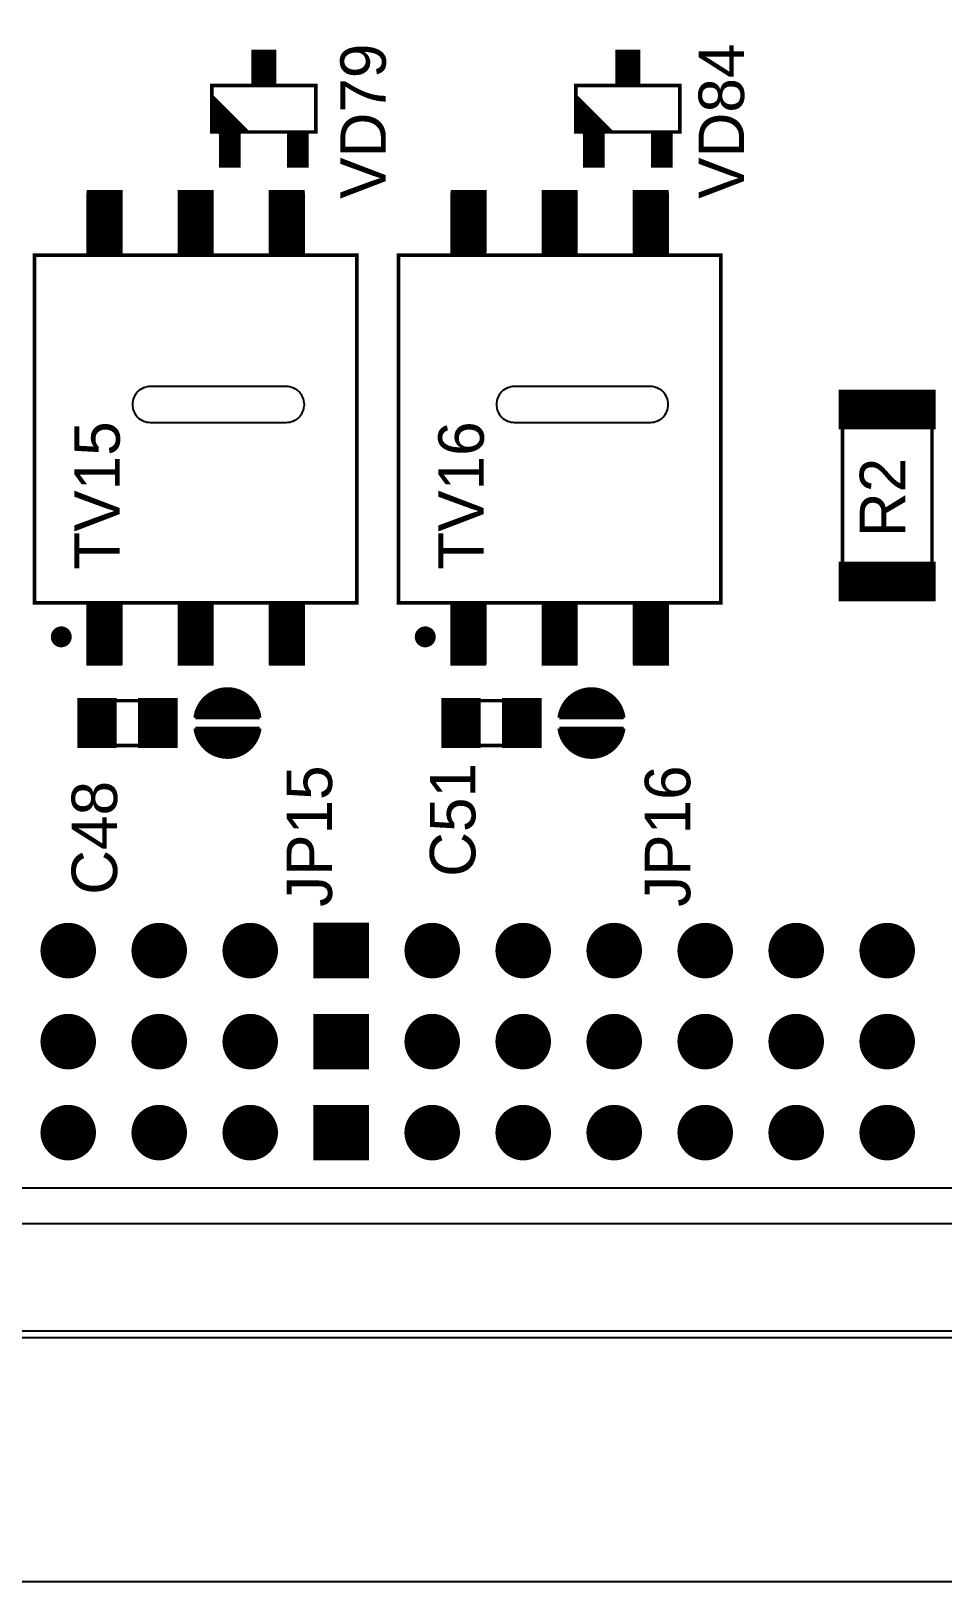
# Model space of a CAD drawing. Extents: x 25 to 880, y 8 to 306.
# Drawn here: x 293.6 to 325.4, y 122.9 to 177 of the extents above; entities that cross this region are included whole.
import ezdxf
from ezdxf.enums import TextEntityAlignment as Align

# ---------------------------------------------------------------- set-up
doc = ezdxf.new("R2010")
doc.units = 0
doc.header["$MEASUREMENT"] = 0
for name, color, linetype in [('BOARD', 7, 'Continuous'), ('TOP', 7, 'Continuous'), ('TOP_ASY', 7, 'Continuous')]:
    doc.layers.add(name, color=color, linetype=linetype)

msp = doc.modelspace()

# ---------------------------------------------------------------- linework, layer by layer
at = {"layer": 'BOARD'}
msp.add_lwpolyline([(55.7211, 131.4094), (346.8686, 131.4094), (346.8686, 259.9969), (55.7211, 259.9969)], close=True, dxfattribs=at)
for points in [[(297.735, 163.3313), (302.485, 163.3313, 0.414214), (303.11, 163.9563, 0.414214), (302.485, 164.5813), (297.735, 164.5813, 0.414214), (297.11, 163.9563, 0.414214)], [(310.435, 163.3313), (315.185, 163.3313, 0.414214), (315.81, 163.9563, 0.414214), (315.185, 164.5813), (310.435, 164.5813, 0.414214), (309.81, 163.9563, 0.414214)]]:
    msp.add_lwpolyline(points, format="xyb", close=True, dxfattribs=at)
at = {"layer": 'TOP', "const_width": 0.125}
for points in [[(302.01, 175.15), (301.385, 175.15), (301.385, 176.275), (302.01, 176.275)], [(314.71, 175.15), (314.085, 175.15), (314.085, 176.275), (314.71, 176.275)], [(300.8225, 172.275), (300.1975, 172.275), (300.1975, 173.4), (300.8225, 173.4)], [(303.1975, 172.275), (302.5725, 172.275), (302.5725, 173.4), (303.1975, 173.4)], [(313.5225, 172.275), (312.8975, 172.275), (312.8975, 173.4), (313.5225, 173.4)], [(315.8975, 172.275), (315.2725, 172.275), (315.2725, 173.4), (315.8975, 173.4)], [(296.7038, 169.3187), (295.5787, 169.3187), (295.5787, 171.3812), (296.7038, 171.3812)], [(299.8788, 169.3187), (298.7537, 169.3187), (298.7537, 171.3812), (299.8788, 171.3812)], [(303.0537, 169.3187), (301.9287, 169.3187), (301.9287, 171.3812), (303.0537, 171.3812)], [(309.4037, 169.3187), (308.2788, 169.3187), (308.2788, 171.3812), (309.4037, 171.3812)], [(312.5787, 169.3187), (311.4538, 169.3187), (311.4538, 171.3812), (312.5787, 171.3812)], [(315.7538, 169.3187), (314.6287, 169.3187), (314.6287, 171.3812), (315.7538, 171.3812)], [(325.0713, 163.1562), (321.8212, 163.1562), (321.8212, 164.4062), (325.0713, 164.4062)], [(325.0713, 157.1562), (321.8212, 157.1562), (321.8212, 158.4062), (325.0713, 158.4062)], [(296.7038, 154.9437), (295.5787, 154.9437), (295.5787, 157.0062), (296.7038, 157.0062)], [(299.8788, 154.9437), (298.7537, 154.9437), (298.7537, 157.0062), (299.8788, 157.0062)], [(303.0537, 154.9437), (301.9287, 154.9437), (301.9287, 157.0062), (303.0537, 157.0062)], [(309.4037, 154.9437), (308.2788, 154.9437), (308.2788, 157.0062), (309.4037, 157.0062)], [(312.5787, 154.9437), (311.4538, 154.9437), (311.4538, 157.0062), (312.5787, 157.0062)], [(315.7538, 154.9437), (314.6287, 154.9437), (314.6287, 157.0062), (315.7538, 157.0062)], [(296.4975, 152.0312), (295.2475, 152.0312), (295.2475, 153.6562), (296.4975, 153.6562)], [(298.6225, 152.0312), (297.3725, 152.0312), (297.3725, 153.6562), (298.6225, 153.6562)], [(309.1975, 152.0312), (307.9475, 152.0312), (307.9475, 153.6562), (309.1975, 153.6562)], [(311.3225, 152.0312), (310.0725, 152.0312), (310.0725, 153.6562), (311.3225, 153.6562)], [(305.3025, 144), (303.49, 144), (303.49, 145.8125), (305.3025, 145.8125)], [(305.3025, 140.825), (303.49, 140.825), (303.49, 142.6375), (305.3025, 142.6375)], [(305.3025, 137.65), (303.49, 137.65), (303.49, 139.4625), (305.3025, 139.4625)]]:
    msp.add_lwpolyline(points, close=True, dxfattribs=at)
for points in [[(301.4225, 175.15), (301.4225, 176.275)], [(301.5475, 175.15), (301.5475, 176.275)], [(301.6725, 175.15), (301.6725, 176.275)], [(301.7975, 175.15), (301.7975, 176.275)], [(301.9225, 175.15), (301.9225, 176.275)], [(314.1725, 175.15), (314.1725, 176.275)], [(314.2975, 175.15), (314.2975, 176.275)], [(314.4225, 175.15), (314.4225, 176.275)], [(314.5475, 175.15), (314.5475, 176.275)], [(314.6725, 175.15), (314.6725, 176.275)], [(300.2975, 172.275), (300.2975, 173.4)], [(300.4225, 172.275), (300.4225, 173.4)], [(300.5475, 172.275), (300.5475, 173.4)], [(300.6725, 172.275), (300.6725, 173.4)], [(300.7975, 172.275), (300.7975, 173.4)], [(302.6725, 172.275), (302.6725, 173.4)], [(302.7975, 172.275), (302.7975, 173.4)], [(302.9225, 172.275), (302.9225, 173.4)], [(303.0475, 172.275), (303.0475, 173.4)], [(303.1725, 172.275), (303.1725, 173.4)], [(312.9225, 172.275), (312.9225, 173.4)], [(313.0475, 172.275), (313.0475, 173.4)], [(313.1725, 172.275), (313.1725, 173.4)], [(313.2975, 172.275), (313.2975, 173.4)], [(313.4225, 172.275), (313.4225, 173.4)], [(315.2975, 172.275), (315.2975, 173.4)], [(315.4225, 172.275), (315.4225, 173.4)], [(315.5475, 172.275), (315.5475, 173.4)], [(315.6725, 172.275), (315.6725, 173.4)], [(315.7975, 172.275), (315.7975, 173.4)], [(295.6725, 169.3187), (295.6725, 171.3812)], [(295.7975, 169.3187), (295.7975, 171.3812)], [(295.9225, 169.3187), (295.9225, 171.3812)], [(296.0475, 169.3187), (296.0475, 171.3812)], [(296.1725, 169.3187), (296.1725, 171.3812)], [(296.2975, 169.3187), (296.2975, 171.3812)], [(296.4225, 169.3187), (296.4225, 171.3812)], [(296.5475, 169.3187), (296.5475, 171.3812)], [(296.6725, 169.3187), (296.6725, 171.3812)], [(298.7975, 169.3187), (298.7975, 171.3812)], [(298.9225, 169.3187), (298.9225, 171.3812)], [(299.0475, 169.3187), (299.0475, 171.3812)], [(299.1725, 169.3187), (299.1725, 171.3812)], [(299.2975, 169.3187), (299.2975, 171.3812)], [(299.4225, 169.3187), (299.4225, 171.3812)], [(299.5475, 169.3187), (299.5475, 171.3812)], [(299.6725, 169.3187), (299.6725, 171.3812)], [(299.7975, 169.3187), (299.7975, 171.3812)], [(302.0475, 169.3187), (302.0475, 171.3812)], [(302.1725, 169.3187), (302.1725, 171.3812)], [(302.2975, 169.3187), (302.2975, 171.3812)], [(302.4225, 169.3187), (302.4225, 171.3812)], [(302.5475, 169.3187), (302.5475, 171.3812)], [(302.6725, 169.3187), (302.6725, 171.3812)], [(302.7975, 169.3187), (302.7975, 171.3812)], [(302.9225, 169.3187), (302.9225, 171.3812)], [(303.0475, 169.3187), (303.0475, 171.3812)], [(308.2975, 169.3187), (308.2975, 171.3812)], [(308.4225, 169.3187), (308.4225, 171.3812)], [(308.5475, 169.3187), (308.5475, 171.3812)], [(308.6725, 169.3187), (308.6725, 171.3812)], [(308.7975, 169.3187), (308.7975, 171.3812)], [(308.9225, 169.3187), (308.9225, 171.3812)], [(309.0475, 169.3187), (309.0475, 171.3812)], [(309.1725, 169.3187), (309.1725, 171.3812)], [(309.2975, 169.3187), (309.2975, 171.3812)], [(311.5475, 169.3187), (311.5475, 171.3812)], [(311.6725, 169.3187), (311.6725, 171.3812)], [(311.7975, 169.3187), (311.7975, 171.3812)], [(311.9225, 169.3187), (311.9225, 171.3812)], [(312.0475, 169.3187), (312.0475, 171.3812)], [(312.1725, 169.3187), (312.1725, 171.3812)], [(312.2975, 169.3187), (312.2975, 171.3812)], [(312.4225, 169.3187), (312.4225, 171.3812)], [(312.5475, 169.3187), (312.5475, 171.3812)], [(314.6725, 169.3187), (314.6725, 171.3812)], [(314.7975, 169.3187), (314.7975, 171.3812)], [(314.9225, 169.3187), (314.9225, 171.3812)], [(315.0475, 169.3187), (315.0475, 171.3812)], [(315.1725, 169.3187), (315.1725, 171.3812)], [(315.2975, 169.3187), (315.2975, 171.3812)], [(315.4225, 169.3187), (315.4225, 171.3812)], [(315.5475, 169.3187), (315.5475, 171.3812)], [(315.6725, 169.3187), (315.6725, 171.3812)], [(321.9225, 163.1562), (321.9225, 164.4062)], [(322.0475, 163.1562), (322.0475, 164.4062)], [(322.1725, 163.1562), (322.1725, 164.4062)], [(322.2975, 163.1562), (322.2975, 164.4062)], [(322.4225, 163.1562), (322.4225, 164.4062)], [(322.5475, 163.1562), (322.5475, 164.4062)], [(322.6725, 163.1562), (322.6725, 164.4062)], [(322.7975, 163.1562), (322.7975, 164.4062)], [(322.9225, 163.1562), (322.9225, 164.4062)], [(323.0475, 163.1562), (323.0475, 164.4062)], [(323.1725, 163.1562), (323.1725, 164.4062)], [(323.2975, 163.1562), (323.2975, 164.4062)], [(323.4225, 163.1562), (323.4225, 164.4062)], [(323.5475, 163.1562), (323.5475, 164.4062)], [(323.6725, 163.1562), (323.6725, 164.4062)], [(323.7975, 163.1562), (323.7975, 164.4062)], [(323.9225, 163.1562), (323.9225, 164.4062)], [(324.0475, 163.1562), (324.0475, 164.4062)], [(324.1725, 163.1562), (324.1725, 164.4062)], [(324.2975, 163.1562), (324.2975, 164.4062)], [(324.4225, 163.1562), (324.4225, 164.4062)], [(324.5475, 163.1562), (324.5475, 164.4062)], [(324.6725, 163.1562), (324.6725, 164.4062)], [(324.7975, 163.1562), (324.7975, 164.4062)], [(324.9225, 163.1562), (324.9225, 164.4062)], [(325.0475, 163.1562), (325.0475, 164.4062)], [(321.9225, 157.1562), (321.9225, 158.4062)], [(322.0475, 157.1562), (322.0475, 158.4062)], [(322.1725, 157.1562), (322.1725, 158.4062)], [(322.2975, 157.1562), (322.2975, 158.4062)], [(322.4225, 157.1562), (322.4225, 158.4062)], [(322.5475, 157.1562), (322.5475, 158.4062)], [(322.6725, 157.1562), (322.6725, 158.4062)], [(322.7975, 157.1562), (322.7975, 158.4062)], [(322.9225, 157.1562), (322.9225, 158.4062)], [(323.0475, 157.1562), (323.0475, 158.4062)], [(323.1725, 157.1562), (323.1725, 158.4062)], [(323.2975, 157.1562), (323.2975, 158.4062)], [(323.4225, 157.1562), (323.4225, 158.4062)], [(323.5475, 157.1562), (323.5475, 158.4062)], [(323.6725, 157.1562), (323.6725, 158.4062)], [(323.7975, 157.1562), (323.7975, 158.4062)], [(323.9225, 157.1562), (323.9225, 158.4062)], [(324.0475, 157.1562), (324.0475, 158.4062)], [(324.1725, 157.1562), (324.1725, 158.4062)], [(324.2975, 157.1562), (324.2975, 158.4062)], [(324.4225, 157.1562), (324.4225, 158.4062)], [(324.5475, 157.1562), (324.5475, 158.4062)], [(324.6725, 157.1562), (324.6725, 158.4062)], [(324.7975, 157.1562), (324.7975, 158.4062)], [(324.9225, 157.1562), (324.9225, 158.4062)], [(325.0475, 157.1562), (325.0475, 158.4062)], [(295.6725, 154.9437), (295.6725, 157.0062)], [(295.7975, 154.9437), (295.7975, 157.0062)], [(295.9225, 154.9437), (295.9225, 157.0062)], [(296.0475, 154.9437), (296.0475, 157.0062)], [(296.1725, 154.9437), (296.1725, 157.0062)], [(296.2975, 154.9437), (296.2975, 157.0062)], [(296.4225, 154.9437), (296.4225, 157.0062)], [(296.5475, 154.9437), (296.5475, 157.0062)], [(296.6725, 154.9437), (296.6725, 157.0062)], [(298.7975, 154.9437), (298.7975, 157.0062)], [(298.9225, 154.9437), (298.9225, 157.0062)], [(299.0475, 154.9437), (299.0475, 157.0062)], [(299.1725, 154.9437), (299.1725, 157.0062)], [(299.2975, 154.9437), (299.2975, 157.0062)], [(299.4225, 154.9437), (299.4225, 157.0062)], [(299.5475, 154.9437), (299.5475, 157.0062)], [(299.6725, 154.9437), (299.6725, 157.0062)], [(299.7975, 154.9437), (299.7975, 157.0062)], [(302.0475, 154.9437), (302.0475, 157.0062)], [(302.1725, 154.9437), (302.1725, 157.0062)], [(302.2975, 154.9437), (302.2975, 157.0062)], [(302.4225, 154.9437), (302.4225, 157.0062)], [(302.5475, 154.9437), (302.5475, 157.0062)], [(302.6725, 154.9437), (302.6725, 157.0062)], [(302.7975, 154.9437), (302.7975, 157.0062)], [(302.9225, 154.9437), (302.9225, 157.0062)], [(303.0475, 154.9437), (303.0475, 157.0062)], [(308.2975, 154.9437), (308.2975, 157.0062)], [(308.4225, 154.9437), (308.4225, 157.0062)], [(308.5475, 154.9437), (308.5475, 157.0062)], [(308.6725, 154.9437), (308.6725, 157.0062)], [(308.7975, 154.9437), (308.7975, 157.0062)], [(308.9225, 154.9437), (308.9225, 157.0062)], [(309.0475, 154.9437), (309.0475, 157.0062)], [(309.1725, 154.9437), (309.1725, 157.0062)], [(309.2975, 154.9437), (309.2975, 157.0062)], [(311.5475, 154.9437), (311.5475, 157.0062)], [(311.6725, 154.9437), (311.6725, 157.0062)], [(311.7975, 154.9437), (311.7975, 157.0062)], [(311.9225, 154.9437), (311.9225, 157.0062)], [(312.0475, 154.9437), (312.0475, 157.0062)], [(312.1725, 154.9437), (312.1725, 157.0062)], [(312.2975, 154.9437), (312.2975, 157.0062)], [(312.4225, 154.9437), (312.4225, 157.0062)], [(312.5475, 154.9437), (312.5475, 157.0062)], [(314.6725, 154.9437), (314.6725, 157.0062)], [(314.7975, 154.9437), (314.7975, 157.0062)], [(314.9225, 154.9437), (314.9225, 157.0062)], [(315.0475, 154.9437), (315.0475, 157.0062)], [(315.1725, 154.9437), (315.1725, 157.0062)], [(315.2975, 154.9437), (315.2975, 157.0062)], [(315.4225, 154.9437), (315.4225, 157.0062)], [(315.5475, 154.9437), (315.5475, 157.0062)], [(315.6725, 154.9437), (315.6725, 157.0062)], [(295.2975, 152.0312), (295.2975, 153.6562)], [(295.4225, 152.0312), (295.4225, 153.6562)], [(295.5475, 152.0312), (295.5475, 153.6562)], [(295.6725, 152.0312), (295.6725, 153.6562)], [(295.7975, 152.0312), (295.7975, 153.6562)], [(295.9225, 152.0312), (295.9225, 153.6562)], [(296.0475, 152.0312), (296.0475, 153.6562)], [(296.1725, 152.0312), (296.1725, 153.6562)], [(296.2975, 152.0312), (296.2975, 153.6562)], [(296.4225, 152.0312), (296.4225, 153.6562)], [(297.4225, 152.0312), (297.4225, 153.6562)], [(297.5475, 152.0312), (297.5475, 153.6562)], [(297.6725, 152.0312), (297.6725, 153.6562)], [(297.7975, 152.0312), (297.7975, 153.6562)], [(297.9225, 152.0312), (297.9225, 153.6562)], [(298.0475, 152.0312), (298.0475, 153.6562)], [(298.1725, 152.0312), (298.1725, 153.6562)], [(298.2975, 152.0312), (298.2975, 153.6562)], [(298.4225, 152.0312), (298.4225, 153.6562)], [(298.5475, 152.0312), (298.5475, 153.6562)], [(299.6725, 153.0937), (299.6725, 153.6562)], [(299.7975, 153.0937), (299.7975, 153.7637)], [(299.9225, 153.0937), (299.9225, 153.8412)], [(300.0475, 153.0937), (300.0475, 153.8987)], [(300.1725, 153.0937), (300.1725, 153.9375)], [(300.2975, 153.0937), (300.2975, 153.96)], [(300.4225, 153.0937), (300.4225, 153.9687)], [(300.5475, 153.0937), (300.5475, 153.9612)], [(300.6725, 153.0937), (300.6725, 153.94)], [(300.7975, 153.0937), (300.7975, 153.9025)], [(300.9225, 153.0937), (300.9225, 153.8475)], [(301.0475, 153.0937), (301.0475, 153.77)], [(301.1725, 153.0937), (301.1725, 153.6662)], [(308.0475, 152.0312), (308.0475, 153.6562)], [(308.1725, 152.0312), (308.1725, 153.6562)], [(308.2975, 152.0312), (308.2975, 153.6562)], [(308.4225, 152.0312), (308.4225, 153.6562)], [(308.5475, 152.0312), (308.5475, 153.6562)], [(308.6725, 152.0312), (308.6725, 153.6562)], [(308.7975, 152.0312), (308.7975, 153.6562)], [(308.9225, 152.0312), (308.9225, 153.6562)], [(309.0475, 152.0312), (309.0475, 153.6562)], [(309.1725, 152.0312), (309.1725, 153.6562)], [(310.1725, 152.0312), (310.1725, 153.6562)], [(310.2975, 152.0312), (310.2975, 153.6562)], [(310.4225, 152.0312), (310.4225, 153.6562)], [(310.5475, 152.0312), (310.5475, 153.6562)], [(310.6725, 152.0312), (310.6725, 153.6562)], [(310.7975, 152.0312), (310.7975, 153.6562)], [(310.9225, 152.0312), (310.9225, 153.6562)], [(311.0475, 152.0312), (311.0475, 153.6562)], [(311.1725, 152.0312), (311.1725, 153.6562)], [(311.2975, 152.0312), (311.2975, 153.6562)], [(312.4225, 153.0937), (312.4225, 153.7038)], [(312.5475, 153.0937), (312.5475, 153.7975)], [(312.6725, 153.0937), (312.6725, 153.8663)], [(312.7975, 153.0937), (312.7975, 153.9162)], [(312.9225, 153.0937), (312.9225, 153.9487)], [(313.0475, 153.0937), (313.0475, 153.965)], [(313.1725, 153.0937), (313.1725, 153.9675)], [(313.2975, 153.0937), (313.2975, 153.955)], [(313.4225, 153.0937), (313.4225, 153.9263)], [(313.5475, 153.0937), (313.5475, 153.8825)], [(313.6725, 153.0937), (313.6725, 153.8187)], [(313.7975, 153.0937), (313.7975, 153.7325)], [(313.9225, 153.0937), (313.9225, 153.615)], [(299.4225, 153.0937), (299.4225, 153.2662)], [(299.5475, 153.0937), (299.5475, 153.5075)], [(301.2975, 153.0937), (301.2975, 153.5213)], [(301.4225, 153.0937), (301.4225, 153.2925)], [(312.1725, 153.0937), (312.1725, 153.3812)], [(312.2975, 153.0937), (312.2975, 153.5737)], [(314.0475, 153.0937), (314.0475, 153.445)], [(314.1725, 153.0937), (314.1725, 153.13)], [(299.4225, 152.4212), (299.4225, 152.5937)], [(299.5475, 152.18), (299.5475, 152.5937)], [(299.6725, 152.0312), (299.6725, 152.5937)], [(299.7975, 151.9237), (299.7975, 152.5937)], [(299.9225, 151.8462), (299.9225, 152.5937)], [(300.0475, 151.7887), (300.0475, 152.5937)], [(300.1725, 151.75), (300.1725, 152.5937)], [(300.2975, 151.7275), (300.2975, 152.5937)], [(300.4225, 151.7187), (300.4225, 152.5937)], [(300.5475, 151.7262), (300.5475, 152.5937)], [(300.6725, 151.7475), (300.6725, 152.5937)], [(300.7975, 151.785), (300.7975, 152.5937)], [(300.9225, 151.84), (300.9225, 152.5937)], [(301.0475, 151.9175), (301.0475, 152.5937)], [(301.1725, 152.0213), (301.1725, 152.5937)], [(301.2975, 152.1662), (301.2975, 152.5937)], [(301.4225, 152.395), (301.4225, 152.5937)], [(312.1725, 152.3063), (312.1725, 152.5937)], [(312.2975, 152.1137), (312.2975, 152.5937)], [(312.4225, 151.9837), (312.4225, 152.5937)], [(312.5475, 151.89), (312.5475, 152.5937)], [(312.6725, 151.8212), (312.6725, 152.5937)], [(312.7975, 151.7712), (312.7975, 152.5937)], [(312.9225, 151.7388), (312.9225, 152.5937)], [(313.0475, 151.7225), (313.0475, 152.5937)], [(313.1725, 151.72), (313.1725, 152.5937)], [(313.2975, 151.7325), (313.2975, 152.5937)], [(313.4225, 151.7612), (313.4225, 152.5937)], [(313.5475, 151.805), (313.5475, 152.5937)], [(313.6725, 151.8687), (313.6725, 152.5937)], [(313.7975, 151.955), (313.7975, 152.5937)], [(313.9225, 152.0725), (313.9225, 152.5937)], [(314.0475, 152.2425), (314.0475, 152.5937)], [(314.1725, 152.5575), (314.1725, 152.5937)], [(294.1725, 144.33), (294.1725, 145.4825)], [(294.2975, 144.205), (294.2975, 145.6075)], [(294.4225, 144.12), (294.4225, 145.6925)], [(294.5475, 144.06), (294.5475, 145.7525)], [(294.6725, 144.0225), (294.6725, 145.79)], [(294.7975, 144.0037), (294.7975, 145.8087)], [(294.9225, 144.0025), (294.9225, 145.81)], [(295.0475, 144.0175), (295.0475, 145.795)], [(295.1725, 144.0525), (295.1725, 145.76)], [(295.2975, 144.1075), (295.2975, 145.705)], [(295.4225, 144.1875), (295.4225, 145.625)], [(295.5475, 144.3038), (295.5475, 145.5087)], [(297.4225, 144.25), (297.4225, 145.5625)], [(297.5475, 144.15), (297.5475, 145.6625)], [(297.6725, 144.0812), (297.6725, 145.7312)], [(297.7975, 144.035), (297.7975, 145.7775)], [(297.9225, 144.0087), (297.9225, 145.8037)], [(298.0475, 144.0012), (298.0475, 145.8112)], [(298.1725, 144.01), (298.1725, 145.8025)], [(298.2975, 144.0362), (298.2975, 145.7763)], [(298.4225, 144.0825), (298.4225, 145.73)], [(298.5475, 144.1512), (298.5475, 145.6612)], [(298.6725, 144.2512), (298.6725, 145.5612)], [(300.5475, 144.3012), (300.5475, 145.5112)], [(300.6725, 144.1862), (300.6725, 145.6262)], [(300.7975, 144.1062), (300.7975, 145.7062)], [(300.9225, 144.0513), (300.9225, 145.7612)], [(301.0475, 144.0175), (301.0475, 145.795)], [(301.1725, 144.0025), (301.1725, 145.81)], [(301.2975, 144.0037), (301.2975, 145.8087)], [(301.4225, 144.0237), (301.4225, 145.7887)], [(301.5475, 144.0613), (301.5475, 145.7512)], [(301.6725, 144.1213), (301.6725, 145.6912)], [(301.7975, 144.2075), (301.7975, 145.605)], [(301.9225, 144.3325), (301.9225, 145.48)], [(303.5475, 144), (303.5475, 145.8125)], [(303.6725, 144), (303.6725, 145.8125)], [(303.7975, 144), (303.7975, 145.8125)], [(303.9225, 144), (303.9225, 145.8125)], [(304.0475, 144), (304.0475, 145.8125)], [(304.1725, 144), (304.1725, 145.8125)], [(304.2975, 144), (304.2975, 145.8125)], [(304.4225, 144), (304.4225, 145.8125)], [(304.5475, 144), (304.5475, 145.8125)], [(304.6725, 144), (304.6725, 145.8125)], [(304.7975, 144), (304.7975, 145.8125)], [(304.9225, 144), (304.9225, 145.8125)], [(305.0475, 144), (305.0475, 145.8125)], [(305.1725, 144), (305.1725, 145.8125)], [(305.2975, 144), (305.2975, 145.8125)], [(306.9225, 144.2737), (306.9225, 145.5387)], [(307.0475, 144.1675), (307.0475, 145.645)], [(307.1725, 144.0925), (307.1725, 145.72)], [(307.2975, 144.0425), (307.2975, 145.77)], [(307.4225, 144.0125), (307.4225, 145.8)], [(307.5475, 144.0012), (307.5475, 145.8112)], [(307.6725, 144.0062), (307.6725, 145.8062)], [(307.7975, 144.0287), (307.7975, 145.7837)], [(307.9225, 144.0712), (307.9225, 145.7412)], [(308.0475, 144.1362), (308.0475, 145.6762)], [(308.1725, 144.2287), (308.1725, 145.5838)], [(310.0475, 144.33), (310.0475, 145.4825)], [(310.1725, 144.205), (310.1725, 145.6075)], [(310.2975, 144.12), (310.2975, 145.6925)], [(310.4225, 144.06), (310.4225, 145.7525)], [(310.5475, 144.0225), (310.5475, 145.79)], [(310.6725, 144.0037), (310.6725, 145.8087)], [(310.7975, 144.0025), (310.7975, 145.81)], [(310.9225, 144.0175), (310.9225, 145.795)], [(311.0475, 144.0525), (311.0475, 145.76)], [(311.1725, 144.1075), (311.1725, 145.705)], [(311.2975, 144.1875), (311.2975, 145.625)], [(311.4225, 144.3038), (311.4225, 145.5087)], [(313.2975, 144.25), (313.2975, 145.5625)], [(313.4225, 144.15), (313.4225, 145.6625)], [(313.5475, 144.0812), (313.5475, 145.7312)], [(313.6725, 144.035), (313.6725, 145.7775)], [(313.7975, 144.0087), (313.7975, 145.8037)], [(313.9225, 144.0012), (313.9225, 145.8112)], [(314.0475, 144.01), (314.0475, 145.8025)], [(314.1725, 144.0362), (314.1725, 145.7763)], [(314.2975, 144.0825), (314.2975, 145.73)], [(314.4225, 144.1512), (314.4225, 145.6612)], [(314.5475, 144.2512), (314.5475, 145.5612)], [(316.4225, 144.3012), (316.4225, 145.5112)], [(316.5475, 144.1862), (316.5475, 145.6262)], [(316.6725, 144.1062), (316.6725, 145.7062)], [(316.7975, 144.0513), (316.7975, 145.7612)], [(316.9225, 144.0175), (316.9225, 145.795)], [(317.0475, 144.0025), (317.0475, 145.81)], [(317.1725, 144.0037), (317.1725, 145.8087)], [(317.2975, 144.0237), (317.2975, 145.7887)], [(317.4225, 144.0613), (317.4225, 145.7512)], [(317.5475, 144.1213), (317.5475, 145.6912)], [(317.6725, 144.2075), (317.6725, 145.605)], [(317.7975, 144.3325), (317.7975, 145.48)], [(319.6725, 144.2262), (319.6725, 145.5862)], [(319.7975, 144.1337), (319.7975, 145.6787)], [(319.9225, 144.07), (319.9225, 145.7425)], [(320.0475, 144.0287), (320.0475, 145.7837)], [(320.1725, 144.0062), (320.1725, 145.8062)], [(320.2975, 144.0012), (320.2975, 145.8112)], [(320.4225, 144.0137), (320.4225, 145.7987)], [(320.5475, 144.0437), (320.5475, 145.7688)], [(320.6725, 144.0938), (320.6725, 145.7187)], [(320.7975, 144.1687), (320.7975, 145.6437)], [(320.9225, 144.2762), (320.9225, 145.5362)], [(322.7975, 144.2737), (322.7975, 145.5387)], [(322.9225, 144.1675), (322.9225, 145.645)], [(323.0475, 144.0925), (323.0475, 145.72)], [(323.1725, 144.0425), (323.1725, 145.77)], [(323.2975, 144.0125), (323.2975, 145.8)], [(323.4225, 144.0012), (323.4225, 145.8112)], [(323.5475, 144.0062), (323.5475, 145.8062)], [(323.6725, 144.0287), (323.6725, 145.7837)], [(323.7975, 144.0712), (323.7975, 145.7412)], [(323.9225, 144.1362), (323.9225, 145.6762)], [(324.0475, 144.2287), (324.0475, 145.5838)], [(294.0475, 144.5287), (294.0475, 145.2837)], [(295.6725, 144.4837), (295.6725, 145.3287)], [(297.1725, 144.6662), (297.1725, 145.1463)], [(297.2975, 144.3962), (297.2975, 145.4162)], [(298.7975, 144.4), (298.7975, 145.4125)], [(298.9225, 144.6763), (298.9225, 145.1362)], [(300.4225, 144.4787), (300.4225, 145.3337)], [(302.0475, 144.535), (302.0475, 145.2775)], [(306.6725, 144.79), (306.6725, 145.0225)], [(306.7975, 144.435), (306.7975, 145.3775)], [(308.2975, 144.365), (308.2975, 145.4475)], [(308.4225, 144.5962), (308.4225, 145.2162)], [(309.9225, 144.5287), (309.9225, 145.2837)], [(311.5475, 144.4837), (311.5475, 145.3287)], [(313.0475, 144.6662), (313.0475, 145.1463)], [(313.1725, 144.3962), (313.1725, 145.4162)], [(314.6725, 144.4), (314.6725, 145.4125)], [(314.7975, 144.6763), (314.7975, 145.1362)], [(316.2975, 144.4787), (316.2975, 145.3337)], [(317.9225, 144.535), (317.9225, 145.2775)], [(319.4225, 144.5887), (319.4225, 145.2237)], [(319.5475, 144.3612), (319.5475, 145.4512)], [(321.0475, 144.4387), (321.0475, 145.3738)], [(321.1725, 144.8112), (321.1725, 145.0012)], [(322.5475, 144.79), (322.5475, 145.0225)], [(322.6725, 144.435), (322.6725, 145.3775)], [(324.1725, 144.365), (324.1725, 145.4475)], [(324.2975, 144.5962), (324.2975, 145.2162)], [(294.1725, 141.155), (294.1725, 142.3075)], [(294.2975, 141.03), (294.2975, 142.4325)], [(294.4225, 140.945), (294.4225, 142.5175)], [(294.5475, 140.885), (294.5475, 142.5775)], [(294.6725, 140.8475), (294.6725, 142.615)], [(294.7975, 140.8288), (294.7975, 142.6337)], [(294.9225, 140.8275), (294.9225, 142.635)], [(295.0475, 140.8425), (295.0475, 142.62)], [(295.1725, 140.8775), (295.1725, 142.585)], [(295.2975, 140.9325), (295.2975, 142.53)], [(295.4225, 141.0125), (295.4225, 142.45)], [(295.5475, 141.1287), (295.5475, 142.3338)], [(297.2975, 141.2212), (297.2975, 142.2412)], [(297.4225, 141.075), (297.4225, 142.3875)], [(297.5475, 140.975), (297.5475, 142.4875)], [(297.6725, 140.9062), (297.6725, 142.5562)], [(297.7975, 140.86), (297.7975, 142.6025)], [(297.9225, 140.8337), (297.9225, 142.6287)], [(298.0475, 140.8262), (298.0475, 142.6362)], [(298.1725, 140.835), (298.1725, 142.6275)], [(298.2975, 140.8613), (298.2975, 142.6012)], [(298.4225, 140.9075), (298.4225, 142.555)], [(298.5475, 140.9762), (298.5475, 142.4862)], [(298.6725, 141.0762), (298.6725, 142.3862)], [(298.7975, 141.225), (298.7975, 142.2375)], [(300.5475, 141.1262), (300.5475, 142.3362)], [(300.6725, 141.0112), (300.6725, 142.4512)], [(300.7975, 140.9312), (300.7975, 142.5312)], [(300.9225, 140.8762), (300.9225, 142.5862)], [(301.0475, 140.8425), (301.0475, 142.62)], [(301.1725, 140.8275), (301.1725, 142.635)], [(301.2975, 140.8288), (301.2975, 142.6337)], [(301.4225, 140.8487), (301.4225, 142.6137)], [(301.5475, 140.8862), (301.5475, 142.5762)], [(301.6725, 140.9462), (301.6725, 142.5162)], [(301.7975, 141.0325), (301.7975, 142.43)], [(301.9225, 141.1575), (301.9225, 142.305)], [(303.5475, 140.825), (303.5475, 142.6375)], [(303.6725, 140.825), (303.6725, 142.6375)], [(303.7975, 140.825), (303.7975, 142.6375)], [(303.9225, 140.825), (303.9225, 142.6375)], [(304.0475, 140.825), (304.0475, 142.6375)], [(304.1725, 140.825), (304.1725, 142.6375)], [(304.2975, 140.825), (304.2975, 142.6375)], [(304.4225, 140.825), (304.4225, 142.6375)], [(304.5475, 140.825), (304.5475, 142.6375)], [(304.6725, 140.825), (304.6725, 142.6375)], [(304.7975, 140.825), (304.7975, 142.6375)], [(304.9225, 140.825), (304.9225, 142.6375)], [(305.0475, 140.825), (305.0475, 142.6375)], [(305.1725, 140.825), (305.1725, 142.6375)], [(305.2975, 140.825), (305.2975, 142.6375)], [(306.9225, 141.0987), (306.9225, 142.3637)], [(307.0475, 140.9925), (307.0475, 142.47)], [(307.1725, 140.9175), (307.1725, 142.545)], [(307.2975, 140.8675), (307.2975, 142.595)], [(307.4225, 140.8375), (307.4225, 142.625)], [(307.5475, 140.8262), (307.5475, 142.6362)], [(307.6725, 140.8312), (307.6725, 142.6312)], [(307.7975, 140.8537), (307.7975, 142.6087)], [(307.9225, 140.8963), (307.9225, 142.5662)], [(308.0475, 140.9612), (308.0475, 142.5012)], [(308.1725, 141.0537), (308.1725, 142.4087)], [(308.2975, 141.19), (308.2975, 142.2725)], [(310.0475, 141.155), (310.0475, 142.3075)], [(310.1725, 141.03), (310.1725, 142.4325)], [(310.2975, 140.945), (310.2975, 142.5175)], [(310.4225, 140.885), (310.4225, 142.5775)], [(310.5475, 140.8475), (310.5475, 142.615)], [(310.6725, 140.8288), (310.6725, 142.6337)], [(310.7975, 140.8275), (310.7975, 142.635)], [(310.9225, 140.8425), (310.9225, 142.62)], [(311.0475, 140.8775), (311.0475, 142.585)], [(311.1725, 140.9325), (311.1725, 142.53)], [(311.2975, 141.0125), (311.2975, 142.45)], [(311.4225, 141.1287), (311.4225, 142.3338)], [(313.1725, 141.2212), (313.1725, 142.2412)], [(313.2975, 141.075), (313.2975, 142.3875)], [(313.4225, 140.975), (313.4225, 142.4875)], [(313.5475, 140.9062), (313.5475, 142.5562)], [(313.6725, 140.86), (313.6725, 142.6025)], [(313.7975, 140.8337), (313.7975, 142.6287)], [(313.9225, 140.8262), (313.9225, 142.6362)], [(314.0475, 140.835), (314.0475, 142.6275)], [(314.1725, 140.8613), (314.1725, 142.6012)], [(314.2975, 140.9075), (314.2975, 142.555)], [(314.4225, 140.9762), (314.4225, 142.4862)], [(314.5475, 141.0762), (314.5475, 142.3862)], [(314.6725, 141.225), (314.6725, 142.2375)], [(316.4225, 141.1262), (316.4225, 142.3362)], [(316.5475, 141.0112), (316.5475, 142.4512)], [(316.6725, 140.9312), (316.6725, 142.5312)], [(316.7975, 140.8762), (316.7975, 142.5862)], [(316.9225, 140.8425), (316.9225, 142.62)], [(317.0475, 140.8275), (317.0475, 142.635)], [(317.1725, 140.8288), (317.1725, 142.6337)], [(317.2975, 140.8487), (317.2975, 142.6137)], [(317.4225, 140.8862), (317.4225, 142.5762)], [(317.5475, 140.9462), (317.5475, 142.5162)], [(317.6725, 141.0325), (317.6725, 142.43)], [(317.7975, 141.1575), (317.7975, 142.305)], [(319.5475, 141.1862), (319.5475, 142.2762)], [(319.6725, 141.0512), (319.6725, 142.4112)], [(319.7975, 140.9587), (319.7975, 142.5037)], [(319.9225, 140.895), (319.9225, 142.5675)], [(320.0475, 140.8537), (320.0475, 142.6087)], [(320.1725, 140.8312), (320.1725, 142.6312)], [(320.2975, 140.8262), (320.2975, 142.6362)], [(320.4225, 140.8387), (320.4225, 142.6237)], [(320.5475, 140.8687), (320.5475, 142.5937)], [(320.6725, 140.9187), (320.6725, 142.5437)], [(320.7975, 140.9937), (320.7975, 142.4687)], [(320.9225, 141.1012), (320.9225, 142.3612)], [(322.7975, 141.0987), (322.7975, 142.3637)], [(322.9225, 140.9925), (322.9225, 142.47)], [(323.0475, 140.9175), (323.0475, 142.545)], [(323.1725, 140.8675), (323.1725, 142.595)], [(323.2975, 140.8375), (323.2975, 142.625)], [(323.4225, 140.8262), (323.4225, 142.6362)], [(323.5475, 140.8312), (323.5475, 142.6312)], [(323.6725, 140.8537), (323.6725, 142.6087)], [(323.7975, 140.8963), (323.7975, 142.5662)], [(323.9225, 140.9612), (323.9225, 142.5012)], [(324.0475, 141.0537), (324.0475, 142.4087)], [(324.1725, 141.19), (324.1725, 142.2725)], [(294.0475, 141.3537), (294.0475, 142.1087)], [(295.6725, 141.3088), (295.6725, 142.1537)], [(297.1725, 141.4913), (297.1725, 141.9712)], [(298.9225, 141.5012), (298.9225, 141.9612)], [(300.4225, 141.3037), (300.4225, 142.1587)], [(302.0475, 141.36), (302.0475, 142.1025)], [(306.6725, 141.615), (306.6725, 141.8475)], [(306.7975, 141.26), (306.7975, 142.2025)], [(308.4225, 141.4212), (308.4225, 142.0412)], [(309.9225, 141.3537), (309.9225, 142.1087)], [(311.5475, 141.3088), (311.5475, 142.1537)], [(313.0475, 141.4913), (313.0475, 141.9712)], [(314.7975, 141.5012), (314.7975, 141.9612)], [(316.2975, 141.3037), (316.2975, 142.1587)], [(317.9225, 141.36), (317.9225, 142.1025)], [(319.4225, 141.4137), (319.4225, 142.0487)], [(321.0475, 141.2637), (321.0475, 142.1987)], [(321.1725, 141.6362), (321.1725, 141.8262)], [(322.5475, 141.615), (322.5475, 141.8475)], [(322.6725, 141.26), (322.6725, 142.2025)], [(324.2975, 141.4212), (324.2975, 142.0412)], [(294.1725, 137.98), (294.1725, 139.1325)], [(294.2975, 137.855), (294.2975, 139.2575)], [(294.4225, 137.77), (294.4225, 139.3425)], [(294.5475, 137.71), (294.5475, 139.4025)], [(294.6725, 137.6725), (294.6725, 139.44)], [(294.7975, 137.6537), (294.7975, 139.4588)], [(294.9225, 137.6525), (294.9225, 139.46)], [(295.0475, 137.6675), (295.0475, 139.445)], [(295.1725, 137.7025), (295.1725, 139.41)], [(295.2975, 137.7575), (295.2975, 139.355)], [(295.4225, 137.8375), (295.4225, 139.275)], [(295.5475, 137.9537), (295.5475, 139.1587)], [(297.2975, 138.0462), (297.2975, 139.0662)], [(297.4225, 137.9), (297.4225, 139.2125)], [(297.5475, 137.8), (297.5475, 139.3125)], [(297.6725, 137.7312), (297.6725, 139.3812)], [(297.7975, 137.685), (297.7975, 139.4275)], [(297.9225, 137.6587), (297.9225, 139.4537)], [(298.0475, 137.6512), (298.0475, 139.4612)], [(298.1725, 137.66), (298.1725, 139.4525)], [(298.2975, 137.6862), (298.2975, 139.4262)], [(298.4225, 137.7325), (298.4225, 139.38)], [(298.5475, 137.8013), (298.5475, 139.3112)], [(298.6725, 137.9012), (298.6725, 139.2112)], [(298.7975, 138.05), (298.7975, 139.0625)], [(300.4225, 138.1287), (300.4225, 138.9837)], [(300.5475, 137.9512), (300.5475, 139.1612)], [(300.6725, 137.8362), (300.6725, 139.2762)], [(300.7975, 137.7562), (300.7975, 139.3562)], [(300.9225, 137.7012), (300.9225, 139.4112)], [(301.0475, 137.6675), (301.0475, 139.445)], [(301.1725, 137.6525), (301.1725, 139.46)], [(301.2975, 137.6537), (301.2975, 139.4588)], [(301.4225, 137.6737), (301.4225, 139.4387)], [(301.5475, 137.7113), (301.5475, 139.4012)], [(301.6725, 137.7713), (301.6725, 139.3412)], [(301.7975, 137.8575), (301.7975, 139.255)], [(301.9225, 137.9825), (301.9225, 139.13)], [(303.5475, 137.65), (303.5475, 139.4625)], [(303.6725, 137.65), (303.6725, 139.4625)], [(303.7975, 137.65), (303.7975, 139.4625)], [(303.9225, 137.65), (303.9225, 139.4625)], [(304.0475, 137.65), (304.0475, 139.4625)], [(304.1725, 137.65), (304.1725, 139.4625)], [(304.2975, 137.65), (304.2975, 139.4625)], [(304.4225, 137.65), (304.4225, 139.4625)], [(304.5475, 137.65), (304.5475, 139.4625)], [(304.6725, 137.65), (304.6725, 139.4625)], [(304.7975, 137.65), (304.7975, 139.4625)], [(304.9225, 137.65), (304.9225, 139.4625)], [(305.0475, 137.65), (305.0475, 139.4625)], [(305.1725, 137.65), (305.1725, 139.4625)], [(305.2975, 137.65), (305.2975, 139.4625)], [(306.7975, 138.085), (306.7975, 139.0275)], [(306.9225, 137.9237), (306.9225, 139.1887)], [(307.0475, 137.8175), (307.0475, 139.295)], [(307.1725, 137.7425), (307.1725, 139.37)], [(307.2975, 137.6925), (307.2975, 139.42)], [(307.4225, 137.6625), (307.4225, 139.45)], [(307.5475, 137.6512), (307.5475, 139.4612)], [(307.6725, 137.6562), (307.6725, 139.4562)], [(307.7975, 137.6787), (307.7975, 139.4337)], [(307.9225, 137.7212), (307.9225, 139.3912)], [(308.0475, 137.7862), (308.0475, 139.3262)], [(308.1725, 137.8787), (308.1725, 139.2337)], [(308.2975, 138.015), (308.2975, 139.0975)], [(310.0475, 137.98), (310.0475, 139.1325)], [(310.1725, 137.855), (310.1725, 139.2575)], [(310.2975, 137.77), (310.2975, 139.3425)], [(310.4225, 137.71), (310.4225, 139.4025)], [(310.5475, 137.6725), (310.5475, 139.44)], [(310.6725, 137.6537), (310.6725, 139.4588)], [(310.7975, 137.6525), (310.7975, 139.46)], [(310.9225, 137.6675), (310.9225, 139.445)], [(311.0475, 137.7025), (311.0475, 139.41)], [(311.1725, 137.7575), (311.1725, 139.355)], [(311.2975, 137.8375), (311.2975, 139.275)], [(311.4225, 137.9537), (311.4225, 139.1587)], [(313.1725, 138.0462), (313.1725, 139.0662)], [(313.2975, 137.9), (313.2975, 139.2125)], [(313.4225, 137.8), (313.4225, 139.3125)], [(313.5475, 137.7312), (313.5475, 139.3812)], [(313.6725, 137.685), (313.6725, 139.4275)], [(313.7975, 137.6587), (313.7975, 139.4537)], [(313.9225, 137.6512), (313.9225, 139.4612)], [(314.0475, 137.66), (314.0475, 139.4525)], [(314.1725, 137.6862), (314.1725, 139.4262)], [(314.2975, 137.7325), (314.2975, 139.38)], [(314.4225, 137.8013), (314.4225, 139.3112)], [(314.5475, 137.9012), (314.5475, 139.2112)], [(314.6725, 138.05), (314.6725, 139.0625)], [(316.2975, 138.1287), (316.2975, 138.9837)], [(316.4225, 137.9512), (316.4225, 139.1612)], [(316.5475, 137.8362), (316.5475, 139.2762)], [(316.6725, 137.7562), (316.6725, 139.3562)], [(316.7975, 137.7012), (316.7975, 139.4112)], [(316.9225, 137.6675), (316.9225, 139.445)], [(317.0475, 137.6525), (317.0475, 139.46)], [(317.1725, 137.6537), (317.1725, 139.4588)], [(317.2975, 137.6737), (317.2975, 139.4387)], [(317.4225, 137.7113), (317.4225, 139.4012)], [(317.5475, 137.7713), (317.5475, 139.3412)], [(317.6725, 137.8575), (317.6725, 139.255)], [(317.7975, 137.9825), (317.7975, 139.13)], [(319.5475, 138.0112), (319.5475, 139.1012)], [(319.6725, 137.8762), (319.6725, 139.2362)], [(319.7975, 137.7837), (319.7975, 139.3288)], [(319.9225, 137.72), (319.9225, 139.3925)], [(320.0475, 137.6787), (320.0475, 139.4337)], [(320.1725, 137.6562), (320.1725, 139.4562)], [(320.2975, 137.6512), (320.2975, 139.4612)], [(320.4225, 137.6637), (320.4225, 139.4487)], [(320.5475, 137.6937), (320.5475, 139.4187)], [(320.6725, 137.7437), (320.6725, 139.3687)], [(320.7975, 137.8187), (320.7975, 139.2937)], [(320.9225, 137.9262), (320.9225, 139.1862)], [(321.0475, 138.0887), (321.0475, 139.0237)], [(322.6725, 138.085), (322.6725, 139.0275)], [(322.7975, 137.9237), (322.7975, 139.1887)], [(322.9225, 137.8175), (322.9225, 139.295)], [(323.0475, 137.7425), (323.0475, 139.37)], [(323.1725, 137.6925), (323.1725, 139.42)], [(323.2975, 137.6625), (323.2975, 139.45)], [(323.4225, 137.6512), (323.4225, 139.4612)], [(323.5475, 137.6562), (323.5475, 139.4562)], [(323.6725, 137.6787), (323.6725, 139.4337)], [(323.7975, 137.7212), (323.7975, 139.3912)], [(323.9225, 137.7862), (323.9225, 139.3262)], [(324.0475, 137.8787), (324.0475, 139.2337)], [(324.1725, 138.015), (324.1725, 139.0975)], [(294.0475, 138.1787), (294.0475, 138.9337)], [(295.6725, 138.1337), (295.6725, 138.9787)], [(297.1725, 138.3162), (297.1725, 138.7962)], [(298.9225, 138.3262), (298.9225, 138.7862)], [(302.0475, 138.185), (302.0475, 138.9275)], [(306.6725, 138.44), (306.6725, 138.6725)], [(308.4225, 138.2462), (308.4225, 138.8662)], [(309.9225, 138.1787), (309.9225, 138.9337)], [(311.5475, 138.1337), (311.5475, 138.9787)], [(313.0475, 138.3162), (313.0475, 138.7962)], [(314.7975, 138.3262), (314.7975, 138.7862)], [(317.9225, 138.185), (317.9225, 138.9275)], [(319.4225, 138.2387), (319.4225, 138.8737)], [(321.1725, 138.4612), (321.1725, 138.6512)], [(322.5475, 138.44), (322.5475, 138.6725)], [(324.2975, 138.2462), (324.2975, 138.8662)]]:
    msp.add_lwpolyline(points, dxfattribs=at)
for points in [[(299.375, 153.0937, -0.831502), (301.48, 153.0937)], [(312.075, 153.0937, -0.831502), (314.18, 153.0937)], [(301.48, 152.5937, -0.831502), (299.375, 152.5937)], [(314.18, 152.5937, -0.831502), (312.075, 152.5937)], [(295.7775, 144.9062, 1), (293.965, 144.9062, 1)], [(298.9525, 144.9062, 1), (297.14, 144.9062, 1)], [(302.1275, 144.9062, 1), (300.315, 144.9062, 1)], [(308.4775, 144.9062, 1), (306.665, 144.9062, 1)], [(311.6525, 144.9062, 1), (309.84, 144.9062, 1)], [(314.8275, 144.9062, 1), (313.015, 144.9062, 1)], [(318.0025, 144.9062, 1), (316.19, 144.9062, 1)], [(321.1775, 144.9062, 1), (319.365, 144.9062, 1)], [(324.3525, 144.9062, 1), (322.54, 144.9062, 1)], [(295.7775, 141.7312, 1), (293.965, 141.7312, 1)], [(298.9525, 141.7312, 1), (297.14, 141.7312, 1)], [(302.1275, 141.7312, 1), (300.315, 141.7312, 1)], [(308.4775, 141.7312, 1), (306.665, 141.7312, 1)], [(311.6525, 141.7312, 1), (309.84, 141.7312, 1)], [(314.8275, 141.7312, 1), (313.015, 141.7312, 1)], [(318.0025, 141.7312, 1), (316.19, 141.7312, 1)], [(321.1775, 141.7312, 1), (319.365, 141.7312, 1)], [(324.3525, 141.7312, 1), (322.54, 141.7312, 1)], [(295.7775, 138.5562, 1), (293.965, 138.5562, 1)], [(298.9525, 138.5562, 1), (297.14, 138.5562, 1)], [(302.1275, 138.5562, 1), (300.315, 138.5562, 1)], [(308.4775, 138.5562, 1), (306.665, 138.5562, 1)], [(311.6525, 138.5562, 1), (309.84, 138.5562, 1)], [(314.8275, 138.5562, 1), (313.015, 138.5562, 1)], [(318.0025, 138.5562, 1), (316.19, 138.5562, 1)], [(321.1775, 138.5562, 1), (319.365, 138.5562, 1)], [(324.3525, 138.5562, 1), (322.54, 138.5562, 1)]]:
    msp.add_lwpolyline(points, format="xyb", close=True, dxfattribs=at)
at = {"layer": 'TOP_ASY', "const_width": 0.125}
for points in [[(301.3225, 175.15), (301.3225, 176.275), (302.0725, 176.275), (302.0725, 175.15)], [(314.0225, 175.15), (314.0225, 176.275), (314.7725, 176.275), (314.7725, 175.15)], [(303.51, 173.4625), (299.885, 173.4625), (299.885, 175.0875), (303.51, 175.0875)], [(316.21, 173.4625), (312.585, 173.4625), (312.585, 175.0875), (316.21, 175.0875)], [(302.5725, 173.4), (302.5725, 172.275), (303.1975, 172.275), (303.1975, 173.4)], [(315.2725, 173.4), (315.2725, 172.275), (315.8975, 172.275), (315.8975, 173.4)], [(295.5662, 169.2875), (295.5662, 171.2875), (296.6913, 171.2875), (296.6913, 169.2875)], [(298.7537, 169.2875), (298.7537, 171.2875), (299.8788, 171.2875), (299.8788, 169.2875)], [(301.9412, 169.2875), (301.9412, 171.2875), (303.0662, 171.2875), (303.0662, 169.2875)], [(308.2663, 169.2875), (308.2663, 171.2875), (309.3912, 171.2875), (309.3912, 169.2875)], [(311.4538, 169.2875), (311.4538, 171.2875), (312.5787, 171.2875), (312.5787, 169.2875)], [(314.6412, 169.2875), (314.6412, 171.2875), (315.7663, 171.2875), (315.7663, 169.2875)], [(293.6912, 157.0375), (304.9412, 157.0375), (304.9412, 169.1625), (293.6912, 169.1625)], [(306.3913, 157.0375), (317.6413, 157.0375), (317.6413, 169.1625), (306.3913, 169.1625)], [(321.8838, 163.9062), (325.0088, 163.9062), (325.0088, 157.6562), (321.8838, 157.6562)], [(295.5662, 154.9125), (295.5662, 156.9125), (296.6913, 156.9125), (296.6913, 154.9125)], [(298.7537, 154.9125), (298.7537, 156.9125), (299.8788, 156.9125), (299.8788, 154.9125)], [(301.9412, 154.9125), (301.9412, 156.9125), (303.0662, 156.9125), (303.0662, 154.9125)], [(308.2663, 154.9125), (308.2663, 156.9125), (309.3912, 156.9125), (309.3912, 154.9125)], [(311.4538, 154.9125), (311.4538, 156.9125), (312.5787, 156.9125), (312.5787, 154.9125)], [(314.6412, 154.9125), (314.6412, 156.9125), (315.7663, 156.9125), (315.7663, 154.9125)], [(295.685, 152.0625), (295.685, 153.625), (298.185, 153.625), (298.185, 152.0625)], [(308.385, 152.0625), (308.385, 153.625), (310.885, 153.625), (310.885, 152.0625)]]:
    msp.add_lwpolyline(points, close=True, dxfattribs=at)
for points in [[(299.885, 174.7125), (301.135, 173.4625)], [(312.585, 174.7125), (313.835, 173.4625)], [(299.885, 174.5875), (301.01, 173.4625)], [(299.885, 174.4625), (300.885, 173.4625)], [(299.885, 174.3375), (300.76, 173.4625)], [(299.885, 174.2125), (300.635, 173.4625)], [(312.585, 174.5875), (313.71, 173.4625)], [(312.585, 174.4625), (313.585, 173.4625)], [(312.585, 174.3375), (313.46, 173.4625)], [(312.585, 174.2125), (313.335, 173.4625)], [(299.885, 174.0875), (300.51, 173.4625)], [(299.885, 173.9625), (300.385, 173.4625)], [(299.885, 173.8375), (300.26, 173.4625)], [(299.885, 173.7125), (300.1975, 173.4), (300.1975, 172.275), (300.8225, 172.275), (300.8225, 173.4), (300.1975, 173.4)], [(312.585, 174.0875), (313.21, 173.4625)], [(312.585, 173.9625), (313.085, 173.4625)], [(312.585, 173.8375), (312.96, 173.4625)], [(312.585, 173.7125), (312.8975, 173.4), (312.8975, 172.275), (313.5225, 172.275), (313.5225, 173.4), (312.8975, 173.4)], [(299.885, 173.5875), (300.01, 173.4625)], [(312.585, 173.5875), (312.71, 173.4625)], [(295.6725, 169.2875), (295.6725, 171.2875)], [(295.7975, 169.2875), (295.7975, 171.2875)], [(295.9225, 169.2875), (295.9225, 171.2875)], [(296.0475, 169.2875), (296.0475, 171.2875)], [(296.1725, 169.2875), (296.1725, 171.2875)], [(296.2975, 169.2875), (296.2975, 171.2875)], [(296.4225, 169.2875), (296.4225, 171.2875)], [(296.5475, 169.2875), (296.5475, 171.2875)], [(296.6725, 169.2875), (296.6725, 171.2875)], [(298.7975, 169.2875), (298.7975, 171.2875)], [(298.9225, 169.2875), (298.9225, 171.2875)], [(299.0475, 169.2875), (299.0475, 171.2875)], [(299.1725, 169.2875), (299.1725, 171.2875)], [(299.2975, 169.2875), (299.2975, 171.2875)], [(299.4225, 169.2875), (299.4225, 171.2875)], [(299.5475, 169.2875), (299.5475, 171.2875)], [(299.6725, 169.2875), (299.6725, 171.2875)], [(299.7975, 169.2875), (299.7975, 171.2875)], [(302.0475, 169.2875), (302.0475, 171.2875)], [(302.1725, 169.2875), (302.1725, 171.2875)], [(302.2975, 169.2875), (302.2975, 171.2875)], [(302.4225, 169.2875), (302.4225, 171.2875)], [(302.5475, 169.2875), (302.5475, 171.2875)], [(302.6725, 169.2875), (302.6725, 171.2875)], [(302.7975, 169.2875), (302.7975, 171.2875)], [(302.9225, 169.2875), (302.9225, 171.2875)], [(303.0475, 169.2875), (303.0475, 171.2875)], [(308.2975, 169.2875), (308.2975, 171.2875)], [(308.4225, 169.2875), (308.4225, 171.2875)], [(308.5475, 169.2875), (308.5475, 171.2875)], [(308.6725, 169.2875), (308.6725, 171.2875)], [(308.7975, 169.2875), (308.7975, 171.2875)], [(308.9225, 169.2875), (308.9225, 171.2875)], [(309.0475, 169.2875), (309.0475, 171.2875)], [(309.1725, 169.2875), (309.1725, 171.2875)], [(309.2975, 169.2875), (309.2975, 171.2875)], [(311.5475, 169.2875), (311.5475, 171.2875)], [(311.6725, 169.2875), (311.6725, 171.2875)], [(311.7975, 169.2875), (311.7975, 171.2875)], [(311.9225, 169.2875), (311.9225, 171.2875)], [(312.0475, 169.2875), (312.0475, 171.2875)], [(312.1725, 169.2875), (312.1725, 171.2875)], [(312.2975, 169.2875), (312.2975, 171.2875)], [(312.4225, 169.2875), (312.4225, 171.2875)], [(312.5475, 169.2875), (312.5475, 171.2875)], [(314.6725, 169.2875), (314.6725, 171.2875)], [(314.7975, 169.2875), (314.7975, 171.2875)], [(314.9225, 169.2875), (314.9225, 171.2875)], [(315.0475, 169.2875), (315.0475, 171.2875)], [(315.1725, 169.2875), (315.1725, 171.2875)], [(315.2975, 169.2875), (315.2975, 171.2875)], [(315.4225, 169.2875), (315.4225, 171.2875)], [(315.5475, 169.2875), (315.5475, 171.2875)], [(315.6725, 169.2875), (315.6725, 171.2875)], [(295.6725, 154.9125), (295.6725, 156.9125)], [(295.7975, 154.9125), (295.7975, 156.9125)], [(295.9225, 154.9125), (295.9225, 156.9125)], [(296.0475, 154.9125), (296.0475, 156.9125)], [(296.1725, 154.9125), (296.1725, 156.9125)], [(296.2975, 154.9125), (296.2975, 156.9125)], [(296.4225, 154.9125), (296.4225, 156.9125)], [(296.5475, 154.9125), (296.5475, 156.9125)], [(296.6725, 154.9125), (296.6725, 156.9125)], [(298.7975, 154.9125), (298.7975, 156.9125)], [(298.9225, 154.9125), (298.9225, 156.9125)], [(299.0475, 154.9125), (299.0475, 156.9125)], [(299.1725, 154.9125), (299.1725, 156.9125)], [(299.2975, 154.9125), (299.2975, 156.9125)], [(299.4225, 154.9125), (299.4225, 156.9125)], [(299.5475, 154.9125), (299.5475, 156.9125)], [(299.6725, 154.9125), (299.6725, 156.9125)], [(299.7975, 154.9125), (299.7975, 156.9125)], [(302.0475, 154.9125), (302.0475, 156.9125)], [(302.1725, 154.9125), (302.1725, 156.9125)], [(302.2975, 154.9125), (302.2975, 156.9125)], [(302.4225, 154.9125), (302.4225, 156.9125)], [(302.5475, 154.9125), (302.5475, 156.9125)], [(302.6725, 154.9125), (302.6725, 156.9125)], [(302.7975, 154.9125), (302.7975, 156.9125)], [(302.9225, 154.9125), (302.9225, 156.9125)], [(303.0475, 154.9125), (303.0475, 156.9125)], [(308.2975, 154.9125), (308.2975, 156.9125)], [(308.4225, 154.9125), (308.4225, 156.9125)], [(308.5475, 154.9125), (308.5475, 156.9125)], [(308.6725, 154.9125), (308.6725, 156.9125)], [(308.7975, 154.9125), (308.7975, 156.9125)], [(308.9225, 154.9125), (308.9225, 156.9125)], [(309.0475, 154.9125), (309.0475, 156.9125)], [(309.1725, 154.9125), (309.1725, 156.9125)], [(309.2975, 154.9125), (309.2975, 156.9125)], [(311.5475, 154.9125), (311.5475, 156.9125)], [(311.6725, 154.9125), (311.6725, 156.9125)], [(311.7975, 154.9125), (311.7975, 156.9125)], [(311.9225, 154.9125), (311.9225, 156.9125)], [(312.0475, 154.9125), (312.0475, 156.9125)], [(312.1725, 154.9125), (312.1725, 156.9125)], [(312.2975, 154.9125), (312.2975, 156.9125)], [(312.4225, 154.9125), (312.4225, 156.9125)], [(312.5475, 154.9125), (312.5475, 156.9125)], [(314.6725, 154.9125), (314.6725, 156.9125)], [(314.7975, 154.9125), (314.7975, 156.9125)], [(314.9225, 154.9125), (314.9225, 156.9125)], [(315.0475, 154.9125), (315.0475, 156.9125)], [(315.1725, 154.9125), (315.1725, 156.9125)], [(315.2975, 154.9125), (315.2975, 156.9125)], [(315.4225, 154.9125), (315.4225, 156.9125)], [(315.5475, 154.9125), (315.5475, 156.9125)], [(315.6725, 154.9125), (315.6725, 156.9125)], [(294.4225, 155.6287), (294.4225, 156.0712)], [(294.5475, 155.5588), (294.5475, 156.1413)], [(294.6725, 155.5513), (294.6725, 156.1488)], [(294.7975, 155.6), (294.7975, 156.1)], [(294.9225, 155.7787), (294.9225, 155.9212)], [(307.0475, 155.7387), (307.0475, 155.9612)], [(307.1725, 155.5912), (307.1725, 156.1087)], [(307.2975, 155.55), (307.2975, 156.15)], [(307.4225, 155.5625), (307.4225, 156.1375)], [(307.5475, 155.6412), (307.5475, 156.0587)]]:
    msp.add_lwpolyline(points, dxfattribs=at)
for points in [[(294.6287, 156.1525, 1), (294.6287, 155.5475, 1)], [(307.3288, 156.1525, 1), (307.3288, 155.5475, 1)], [(299.3025, 153.0312, -0.888889), (301.5525, 153.0312)], [(312.0025, 153.0312, -0.888889), (314.2525, 153.0312)], [(299.3025, 152.6562, 0.888889), (301.5525, 152.6562)], [(312.0025, 152.6562, 0.888889), (314.2525, 152.6562)]]:
    msp.add_lwpolyline(points, format="xyb", close=True, dxfattribs=at)
at = {"layer": 'TOP_ASY'}
msp.add_lwpolyline([(334.4463, 122.8812), (228.1962, 122.8812), (228.1962, 129.1312), (224.4462, 129.1312), (224.4462, 139.1312), (229.4462, 139.1312), (231.9462, 136.6312), (335.6963, 136.6312), (338.1963, 139.1312), (343.1963, 139.1312), (343.1963, 129.1312), (339.4463, 129.1312), (339.4463, 122.8812)], close=True, dxfattribs=at)
msp.add_lwpolyline([(231.9462, 135.3812), (335.6963, 135.3812), (335.6963, 131.6312), (231.9462, 131.6312), (231.9462, 136.6312)], dxfattribs=at)

# ---------------------------------------------------------------- texts
at = {"layer": 'TOP_ASY', "width": 1.019685}
for s, p in [('VD79', (305.9525, 173.8375)), ('VD84', (318.4525, 173.8375)), ('TV15', (296.6712, 160.7812)), ('TV16', (309.3712, 160.7812)), ('R2', (324.0762, 160.7125)), ('C51', (309.0775, 149.4637)), ('C48', (296.5775, 148.8388))]:
    msp.add_text(s, height=1.5875, rotation=90, dxfattribs=at).set_placement(p, align=Align.CENTER)
for s, p in [('JP15', (304.0762, 146.4313)), ('JP16', (316.5762, 146.4313))]:
    msp.add_text(s, height=1.5875, rotation=90, dxfattribs=at).set_placement(p)

doc.saveas('drawing.dxf')
